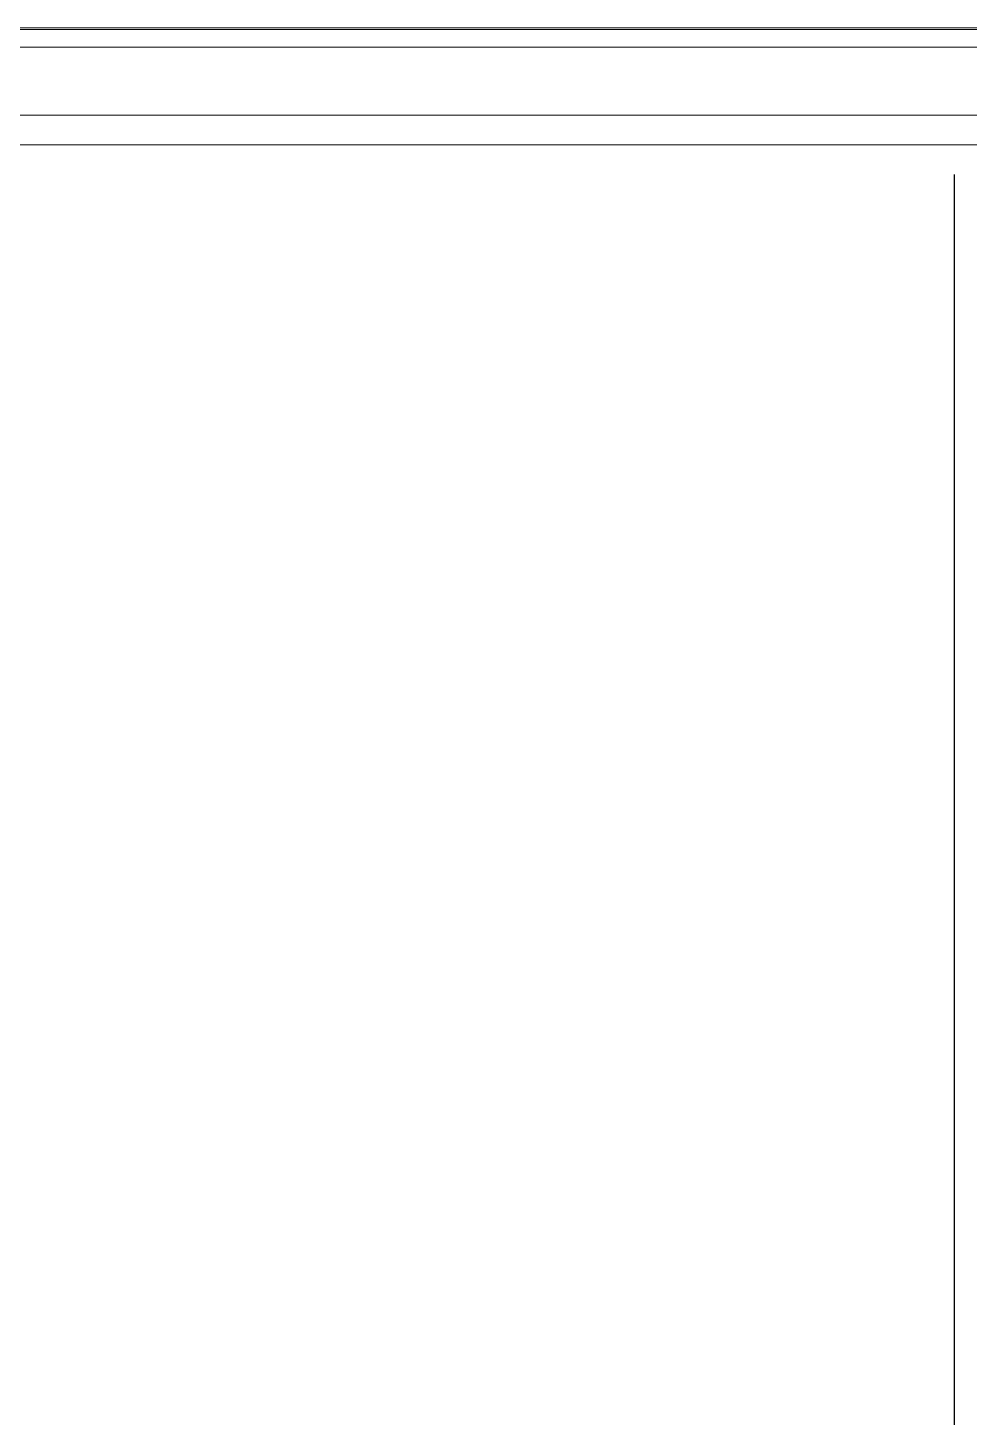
# Model space of a CAD drawing. Extents: x -976302 to -776254, y 5665 to 231437.
# Drawn here: x -799901 to -799422, y 87640 to 88346 of the extents above; entities that cross this region are included whole.
import ezdxf

# ---------------------------------------------------------------- set-up
doc = ezdxf.new("R2010")
doc.units = 0
doc.header["$LTSCALE"] = 1000
doc.header["$MEASUREMENT"] = 0
doc.layers.add('暖通', color=7, linetype='Continuous')

# ---------------------------------------------------------------- blocks, each defined once
blk = doc.blocks.new('*U22')
at = {"color": 7, "linetype": 'Continuous', "lineweight": 15}
for p, q in [((-24580.18, -16977.63), (-23580.18, -16977.63)), ((-24580.18, -16977.79), (-23580.18, -16977.79)), ((-24580.18, -16989.35), (-23580.18, -16989.35))]:
    blk.add_line(p, q, dxfattribs=at)
at = {"color": 253, "linetype": 'Continuous', "lineweight": 15, "true_color": 0x9e9e9e}
for p, q in [((-24580.18, -16979.56), (-23580.18, -16979.56)), ((-24580.18, -16986.38), (-23580.18, -16986.38))]:
    blk.add_line(p, q, dxfattribs=at)

msp = doc.modelspace()

# ---------------------------------------------------------------- linework, layer by layer
at = {"layer": '暖通', "color": 7}
msp.add_line((-799429.82, 87295.64), (-799429.82, 88271.85), dxfattribs=at)
msp.add_line((-799429.82, 87295.64), (-799429.82, 88271.85), dxfattribs=at)

# ---------------------------------------------------------------- block references
at = {"layer": '暖通', "color": 7, "xscale": 5.068799998611212, "yscale": 5.068799998611212, "zscale": 5.068799998611212}
msp.add_blockref('*U22', (-679118.28, 174402.58), dxfattribs=at)
msp.add_blockref('*U22', (-679118.28, 174402.58), dxfattribs=at)

doc.saveas('drawing.dxf')
